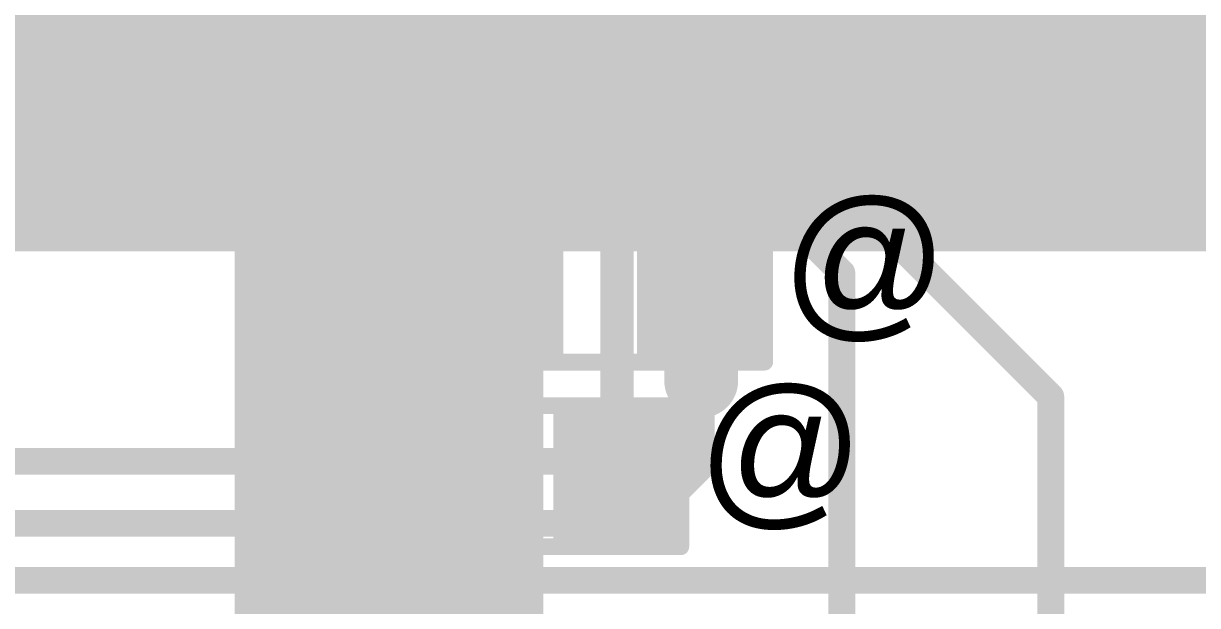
# Model space of a CAD drawing. Header units: millimetres. Extents: x -0.27 to 3.22, y -0.27 to 1.91.
# Drawn here: x 1.0421 to 1.392, y 0.9085 to 1.0819 of the extents above; entities that cross this region are included whole.
import ezdxf

# ---------------------------------------------------------------- set-up
doc = ezdxf.new("R2010")
doc.units = ezdxf.units.MM
doc.header["$MEASUREMENT"] = 0
for name, color, linetype in [('BottomLayer', 5, 'Continuous'), ('BottomOverlay', 54, 'Continuous'), ('BottomPaste', 16, 'Continuous'), ('BottomSolder', 6, 'Continuous'), ('TopLayer', 1, 'Continuous'), ('TopOverlay', 2, 'Continuous'), ('TopPaste', 8, 'Continuous'), ('TopSolder', 216, 'Continuous'), ('ViaHoleLayer', 16, 'Continuous')]:
    doc.layers.add(name, color=color, linetype=linetype)
doc.styles.add('Arial', font='', dxfattribs={"height": 0.2})
doc.styles.get('Arial').set_extended_font_data('Arial')

# ---------------------------------------------------------------- blocks, each defined once
blk = doc.blocks.new('LQFP_100_18')
at = {"layer": 'TopLayer'}
for points in [[(-0.23031, -0.2815), (-0.23031, -0.32874), (-0.24213, -0.32874), (-0.24213, -0.2815)], [(-0.21063, -0.2815), (-0.21063, -0.32874), (-0.22244, -0.32874), (-0.22244, -0.2815)], [(-0.19094, -0.2815), (-0.19094, -0.32874), (-0.20276, -0.32874), (-0.20276, -0.2815)], [(-0.17126, -0.2815), (-0.17126, -0.32874), (-0.18307, -0.32874), (-0.18307, -0.2815)], [(-0.15157, -0.2815), (-0.15157, -0.32874), (-0.16339, -0.32874), (-0.16339, -0.2815)], [(-0.13189, -0.2815), (-0.13189, -0.32874), (-0.1437, -0.32874), (-0.1437, -0.2815)], [(-0.1122, -0.2815), (-0.1122, -0.32874), (-0.12402, -0.32874), (-0.12402, -0.2815)], [(-0.09252, -0.2815), (-0.09252, -0.32874), (-0.10433, -0.32874), (-0.10433, -0.2815)], [(-0.07283, -0.2815), (-0.07283, -0.32874), (-0.08465, -0.32874), (-0.08465, -0.2815)], [(-0.05315, -0.2815), (-0.05315, -0.32874), (-0.06496, -0.32874), (-0.06496, -0.2815)], [(-0.03346, -0.2815), (-0.03346, -0.32874), (-0.04528, -0.32874), (-0.04528, -0.2815)], [(-0.01378, -0.2815), (-0.01378, -0.32874), (-0.02559, -0.32874), (-0.02559, -0.2815)], [(0.00591, -0.2815), (0.00591, -0.32874), (-0.00591, -0.32874), (-0.00591, -0.2815)], [(0.02559, -0.2815), (0.02559, -0.32874), (0.01378, -0.32874), (0.01378, -0.2815)], [(0.04528, -0.2815), (0.04528, -0.32874), (0.03346, -0.32874), (0.03346, -0.2815)], [(0.06496, -0.2815), (0.06496, -0.32874), (0.05315, -0.32874), (0.05315, -0.2815)]]:
    blk.add_hatch(color=1, dxfattribs=at).paths.add_polyline_path(points)
at = {"layer": 'TopPaste'}
for points in [[(-0.23031, -0.2815), (-0.23031, -0.32874), (-0.24213, -0.32874), (-0.24213, -0.2815)], [(-0.21063, -0.2815), (-0.21063, -0.32874), (-0.22244, -0.32874), (-0.22244, -0.2815)], [(-0.19094, -0.2815), (-0.19094, -0.32874), (-0.20276, -0.32874), (-0.20276, -0.2815)], [(-0.17126, -0.2815), (-0.17126, -0.32874), (-0.18307, -0.32874), (-0.18307, -0.2815)], [(-0.15157, -0.2815), (-0.15157, -0.32874), (-0.16339, -0.32874), (-0.16339, -0.2815)], [(-0.13189, -0.2815), (-0.13189, -0.32874), (-0.1437, -0.32874), (-0.1437, -0.2815)], [(-0.1122, -0.2815), (-0.1122, -0.32874), (-0.12402, -0.32874), (-0.12402, -0.2815)], [(-0.09252, -0.2815), (-0.09252, -0.32874), (-0.10433, -0.32874), (-0.10433, -0.2815)], [(-0.07283, -0.2815), (-0.07283, -0.32874), (-0.08465, -0.32874), (-0.08465, -0.2815)], [(-0.05315, -0.2815), (-0.05315, -0.32874), (-0.06496, -0.32874), (-0.06496, -0.2815)], [(-0.03346, -0.2815), (-0.03346, -0.32874), (-0.04528, -0.32874), (-0.04528, -0.2815)], [(-0.01378, -0.2815), (-0.01378, -0.32874), (-0.02559, -0.32874), (-0.02559, -0.2815)], [(0.00591, -0.2815), (0.00591, -0.32874), (-0.00591, -0.32874), (-0.00591, -0.2815)], [(0.02559, -0.2815), (0.02559, -0.32874), (0.01378, -0.32874), (0.01378, -0.2815)], [(0.04528, -0.2815), (0.04528, -0.32874), (0.03346, -0.32874), (0.03346, -0.2815)], [(0.06496, -0.2815), (0.06496, -0.32874), (0.05315, -0.32874), (0.05315, -0.2815)]]:
    blk.add_hatch(color=8, dxfattribs=at).paths.add_polyline_path(points)
at = {"layer": 'TopSolder'}
for points in [[(-0.22631, -0.2775), (-0.22631, -0.33274), (-0.24613, -0.33274), (-0.24613, -0.2775)], [(-0.20663, -0.2775), (-0.20663, -0.33274), (-0.22644, -0.33274), (-0.22644, -0.2775)], [(-0.18694, -0.2775), (-0.18694, -0.33274), (-0.20676, -0.33274), (-0.20676, -0.2775)], [(-0.16726, -0.2775), (-0.16726, -0.33274), (-0.18707, -0.33274), (-0.18707, -0.2775)], [(-0.14757, -0.2775), (-0.14757, -0.33274), (-0.16739, -0.33274), (-0.16739, -0.2775)], [(-0.12789, -0.2775), (-0.12789, -0.33274), (-0.1477, -0.33274), (-0.1477, -0.2775)], [(-0.1082, -0.2775), (-0.1082, -0.33274), (-0.12802, -0.33274), (-0.12802, -0.2775)], [(-0.08852, -0.2775), (-0.08852, -0.33274), (-0.10833, -0.33274), (-0.10833, -0.2775)], [(-0.06883, -0.2775), (-0.06883, -0.33274), (-0.08865, -0.33274), (-0.08865, -0.2775)], [(-0.04915, -0.2775), (-0.04915, -0.33274), (-0.06896, -0.33274), (-0.06896, -0.2775)], [(-0.02946, -0.2775), (-0.02946, -0.33274), (-0.04928, -0.33274), (-0.04928, -0.2775)], [(-0.00978, -0.2775), (-0.00978, -0.33274), (-0.02959, -0.33274), (-0.02959, -0.2775)], [(0.00991, -0.2775), (0.00991, -0.33274), (-0.00991, -0.33274), (-0.00991, -0.2775)], [(0.02959, -0.2775), (0.02959, -0.33274), (0.00978, -0.33274), (0.00978, -0.2775)], [(0.04928, -0.2775), (0.04928, -0.33274), (0.02946, -0.33274), (0.02946, -0.2775)], [(0.06896, -0.2775), (0.06896, -0.33274), (0.04915, -0.33274), (0.04915, -0.2775)], [(0.08865, -0.2775), (0.08865, -0.33274), (0.06883, -0.33274), (0.06883, -0.2775)]]:
    blk.add_hatch(color=216, dxfattribs=at).paths.add_polyline_path(points)
blk = doc.blocks.new('R__0603_41')
at = {"layer": 'TopLayer'}
for points in [[(-0.015, 0.0175), (-0.015, -0.0175), (-0.045, -0.0175), (-0.045, 0.0175)], [(0.045, 0.0175), (0.045, -0.0175), (0.015, -0.0175), (0.015, 0.0175)]]:
    blk.add_hatch(color=1, dxfattribs=at).paths.add_polyline_path(points)
at = {"layer": 'TopPaste'}
for points in [[(-0.015, 0.0175), (-0.015, -0.0175), (-0.045, -0.0175), (-0.045, 0.0175)], [(0.045, 0.0175), (0.045, -0.0175), (0.015, -0.0175), (0.015, 0.0175)]]:
    blk.add_hatch(color=8, dxfattribs=at).paths.add_polyline_path(points)
at = {"layer": 'TopSolder'}
for points in [[(-0.011, 0.0215), (-0.011, -0.0215), (-0.049, -0.0215), (-0.049, 0.0215)], [(0.049, 0.0215), (0.049, -0.0215), (0.011, -0.0215), (0.011, 0.0215)]]:
    blk.add_hatch(color=216, dxfattribs=at).paths.add_polyline_path(points)
at = {"layer": 'TopOverlay', "const_width": 0.005}
for points in [[(-0.049, 0.021), (-0.049, -0.021)], [(0.049, 0.021), (-0.049, 0.021)], [(0.049, 0.021), (0.049, -0.021)], [(0.049, -0.021), (-0.049, -0.021)]]:
    blk.add_lwpolyline(points, dxfattribs=at)
at = {"layer": 'TopOverlay', "const_width": 0.0025}
for points in [[(-0.05025, 0.021, 1), (-0.04775, 0.021, 1)], [(-0.05025, 0.021, 1), (-0.04775, 0.021, 1)], [(0.04775, 0.021, 1), (0.05025, 0.021, 1)], [(0.04775, 0.021, 1), (0.05025, 0.021, 1)], [(-0.05025, -0.021, 1), (-0.04775, -0.021, 1)], [(-0.05025, -0.021, 1), (-0.04775, -0.021, 1)], [(0.04775, -0.021, 1), (0.05025, -0.021, 1)], [(0.04775, -0.021, 1), (0.05025, -0.021, 1)]]:
    blk.add_lwpolyline(points, format="xyb", close=True, dxfattribs=at)
blk = doc.blocks.new('R__0603_42')
at = {"layer": 'TopLayer'}
for points in [[(-0.015, 0.0175), (-0.015, -0.0175), (-0.045, -0.0175), (-0.045, 0.0175)], [(0.045, 0.0175), (0.045, -0.0175), (0.015, -0.0175), (0.015, 0.0175)]]:
    blk.add_hatch(color=1, dxfattribs=at).paths.add_polyline_path(points)
at = {"layer": 'TopPaste'}
for points in [[(-0.015, 0.0175), (-0.015, -0.0175), (-0.045, -0.0175), (-0.045, 0.0175)], [(0.045, 0.0175), (0.045, -0.0175), (0.015, -0.0175), (0.015, 0.0175)]]:
    blk.add_hatch(color=8, dxfattribs=at).paths.add_polyline_path(points)
at = {"layer": 'TopSolder'}
for points in [[(-0.011, 0.0215), (-0.011, -0.0215), (-0.049, -0.0215), (-0.049, 0.0215)], [(0.049, 0.0215), (0.049, -0.0215), (0.011, -0.0215), (0.011, 0.0215)]]:
    blk.add_hatch(color=216, dxfattribs=at).paths.add_polyline_path(points)
at = {"layer": 'TopOverlay', "const_width": 0.005}
for points in [[(0.049, 0.021), (-0.049, 0.021)], [(-0.049, 0.021), (-0.049, -0.021)], [(0.049, 0.021), (0.049, -0.021)], [(0.049, -0.021), (-0.049, -0.021)]]:
    blk.add_lwpolyline(points, dxfattribs=at)
at = {"layer": 'TopOverlay', "const_width": 0.0025}
for points in [[(-0.05025, 0.021, 1), (-0.04775, 0.021, 1)], [(-0.05025, 0.021, 1), (-0.04775, 0.021, 1)], [(0.04775, 0.021, 1), (0.05025, 0.021, 1)], [(0.04775, 0.021, 1), (0.05025, 0.021, 1)], [(-0.05025, -0.021, 1), (-0.04775, -0.021, 1)], [(-0.05025, -0.021, 1), (-0.04775, -0.021, 1)], [(0.04775, -0.021, 1), (0.05025, -0.021, 1)], [(0.04775, -0.021, 1), (0.05025, -0.021, 1)]]:
    blk.add_lwpolyline(points, format="xyb", close=True, dxfattribs=at)
blk = doc.blocks.new('C__0603_B_181')
at = {"layer": 'BottomLayer'}
for points in [[(-0.045, -0.0175), (-0.045, 0.0175), (-0.015, 0.0175), (-0.015, -0.0175)], [(0.015, -0.0175), (0.015, 0.0175), (0.045, 0.0175), (0.045, -0.0175)]]:
    blk.add_hatch(color=5, dxfattribs=at).paths.add_polyline_path(points)
at = {"layer": 'BottomPaste'}
for points in [[(-0.045, -0.0175), (-0.045, 0.0175), (-0.015, 0.0175), (-0.015, -0.0175)], [(0.015, -0.0175), (0.015, 0.0175), (0.045, 0.0175), (0.045, -0.0175)]]:
    blk.add_hatch(color=16, dxfattribs=at).paths.add_polyline_path(points)
at = {"layer": 'BottomSolder'}
for points in [[(-0.04736, -0.01986), (-0.04736, 0.01986), (-0.01264, 0.01986), (-0.01264, -0.01986)], [(0.01264, -0.01986), (0.01264, 0.01986), (0.04736, 0.01986), (0.04736, -0.01986)]]:
    blk.add_hatch(color=6, dxfattribs=at).paths.add_polyline_path(points)
at = {"layer": 'BottomOverlay', "const_width": 0.005}
for points in [[(-0.049, 0.021), (-0.018, 0.021)], [(-0.049, 0.021), (-0.049, -0.021)], [(0.018, 0.021), (0.049, 0.021)], [(0.049, 0.021), (0.049, -0.021)], [(-0.049, -0.021), (-0.018, -0.021)], [(0.018, -0.021), (0.049, -0.021)]]:
    blk.add_lwpolyline(points, dxfattribs=at)
at = {"layer": 'BottomOverlay', "const_width": 0.0025}
for points in [[(-0.05025, 0.021, 1), (-0.04775, 0.021, 1)], [(-0.05025, 0.021, 1), (-0.04775, 0.021, 1)], [(-0.01925, 0.021, 1), (-0.01675, 0.021, 1)], [(0.01675, 0.021, 1), (0.01925, 0.021, 1)], [(0.04775, 0.021, 1), (0.05025, 0.021, 1)], [(0.04775, 0.021, 1), (0.05025, 0.021, 1)], [(-0.05025, -0.021, 1), (-0.04775, -0.021, 1)], [(-0.05025, -0.021, 1), (-0.04775, -0.021, 1)], [(-0.01925, -0.021, 1), (-0.01675, -0.021, 1)], [(0.01675, -0.021, 1), (0.01925, -0.021, 1)], [(0.04775, -0.021, 1), (0.05025, -0.021, 1)], [(0.04775, -0.021, 1), (0.05025, -0.021, 1)]]:
    blk.add_lwpolyline(points, format="xyb", close=True, dxfattribs=at)

msp = doc.modelspace()

# ---------------------------------------------------------------- hatches: boundary and pattern name
at = {"layer": 'BottomLayer'}
for points in [[(0.993, 1.014), (1.081, 1.014), (1.081, 1.695), (0.993, 1.695)], [(1.053, 1.014), (1.668, 1.014), (1.668, 1.106), (1.053, 1.106)]]:
    msp.add_hatch(color=5, dxfattribs=at).paths.add_polyline_path(points)
h = msp.add_hatch(color=5, dxfattribs=at)
edge = h.paths.add_edge_path()
edge.add_arc((1.12558, 1.02876), 0.01181, 0, 360)
h = msp.add_hatch(color=5, dxfattribs=at)
edge = h.paths.add_edge_path()
edge.add_arc((1.24409, 0.97543), 0.00787, 0, 360)
h = msp.add_hatch(color=5, dxfattribs=at)
edge = h.paths.add_edge_path()
edge.add_arc((1.219, 0.95187), 0.00787, 0, 360)
at = {"layer": 'TopLayer'}
msp.add_hatch(color=1, dxfattribs=at).paths.add_polyline_path([(1.105, 0.891), (1.197, 0.891), (1.197, 1.042), (1.105, 1.042)])
h = msp.add_hatch(color=1, dxfattribs=at)
edge = h.paths.add_edge_path()
edge.add_arc((1.12558, 1.02876), 0.01181, 0, 360)
h = msp.add_hatch(color=1, dxfattribs=at)
edge = h.paths.add_edge_path()
edge.add_arc((1.24409, 0.97543), 0.00787, 0, 360)
h = msp.add_hatch(color=1, dxfattribs=at)
edge = h.paths.add_edge_path()
edge.add_arc((1.219, 0.95187), 0.00787, 0, 360)
at = {"layer": 'ViaHoleLayer'}
h = msp.add_hatch(color=16, dxfattribs=at)
edge = h.paths.add_edge_path()
edge.add_arc((1.12558, 1.02876), 0.00591, 0, 360)
h = msp.add_hatch(color=16, dxfattribs=at)
edge = h.paths.add_edge_path()
edge.add_arc((1.24409, 0.97543), 0.00394, 0, 360)
h = msp.add_hatch(color=16, dxfattribs=at)
edge = h.paths.add_edge_path()
edge.add_arc((1.219, 0.95187), 0.00394, 0, 360)

# ---------------------------------------------------------------- linework, layer by layer
at = {"layer": 'BottomLayer', "const_width": 0.008}
for points in [[(1.24409, 0.94983), (1.24409, 0.97543)], [(0.76716, 0.95144), (1.21856, 0.95144)], [(1.21856, 0.95144), (1.219, 0.95187)], [(1.22725, 0.933), (1.24409, 0.94983)], [(0.76993, 0.933), (1.22725, 0.933)], [(0.77415, 0.916), (1.66084, 0.916)]]:
    msp.add_lwpolyline(points, dxfattribs=at)
at = {"layer": 'BottomLayer', "const_width": 0.004}
for points in [[(1.24209, 0.97543, 1), (1.24609, 0.97543, 1)], [(1.21656, 0.95144, 1), (1.22056, 0.95144, 1)], [(1.21656, 0.95144, 1), (1.22056, 0.95144, 1)], [(1.217, 0.95187, 1), (1.221, 0.95187, 1)], [(1.24209, 0.94983, 1), (1.24609, 0.94983, 1)], [(1.24209, 0.94983, 1), (1.24609, 0.94983, 1)], [(1.22525, 0.933, 1), (1.22925, 0.933, 1)], [(1.22525, 0.933, 1), (1.22925, 0.933, 1)]]:
    msp.add_lwpolyline(points, format="xyb", close=True, dxfattribs=at)
at = {"layer": 'TopLayer'}
for points, const_width in [([(1.30243, 1.07676), (1.30243, 1.15657)], 0.01), ([(1.10557, 1.07676), (1.10557, 1.114)], 0.008), ([(1.22368, 1.0255), (1.22368, 1.07676)], 0.01), ([(1.24337, 1.00263), (1.24337, 1.07676)], 0.01), ([(1.12526, 1.02908), (1.12526, 1.07676)], 0.008), ([(1.26306, 1.03054), (1.26306, 1.07676)], 0.008), ([(1.28274, 1.03626), (1.28274, 1.05676)], 0.008), ([(1.28274, 1.03626), (1.34827, 0.97073)], 0.008), ([(1.26306, 1.03054), (1.286, 1.0076)], 0.008), ([(1.219, 1.02081), (1.22368, 1.0255)], 0.01), ([(1.219, 0.95687), (1.219, 1.02081)], 0.01), ([(1.244, 1.002), (1.24409, 1.00191)], 0.022), ([(1.24409, 0.97543), (1.24409, 1.00191)], 0.022), ([(1.286, 0.86713), (1.286, 1.0076)], 0.008), ([(1.24337, 1.00263), (1.244, 1.002)], 0.01), ([(1.34827, 0.86713), (1.34827, 0.97073)], 0.008), ([(1.219, 0.947), (1.219, 0.95187)], 0.022)]:
    msp.add_lwpolyline(points, dxfattribs=dict(at, const_width=const_width))
for points, const_width in [([(1.22118, 1.07676, 1), (1.22619, 1.07676, 1)], 0.005), ([(1.24087, 1.07676, 1), (1.24587, 1.07676, 1)], 0.005), ([(1.29993, 1.07676, 1), (1.30493, 1.07676, 1)], 0.005), ([(1.10357, 1.07676, 1), (1.10757, 1.07676, 1)], 0.004), ([(1.12326, 1.07676, 1), (1.12726, 1.07676, 1)], 0.004), ([(1.26106, 1.07676, 1), (1.26506, 1.07676, 1)], 0.004), ([(1.28074, 1.05676, 1), (1.28474, 1.05676, 1)], 0.004), ([(1.28074, 1.03626, 1), (1.28474, 1.03626, 1)], 0.004), ([(1.28074, 1.03626, 1), (1.28474, 1.03626, 1)], 0.004), ([(1.12326, 1.02908, 1), (1.12726, 1.02908, 1)], 0.004), ([(1.26106, 1.03054, 1), (1.26506, 1.03054, 1)], 0.004), ([(1.26106, 1.03054, 1), (1.26506, 1.03054, 1)], 0.004), ([(1.22118, 1.0255, 1), (1.22619, 1.0255, 1)], 0.005), ([(1.22118, 1.0255, 1), (1.22619, 1.0255, 1)], 0.005), ([(1.2165, 1.02081, 1), (1.2215, 1.02081, 1)], 0.005), ([(1.2165, 1.02081, 1), (1.2215, 1.02081, 1)], 0.005), ([(1.2385, 1.002, 1), (1.2495, 1.002, 1)], 0.011), ([(1.23859, 1.00191, 1), (1.24959, 1.00191, 1)], 0.011), ([(1.23859, 1.00191, 1), (1.24959, 1.00191, 1)], 0.011), ([(1.284, 1.0076, 1), (1.288, 1.0076, 1)], 0.004), ([(1.284, 1.0076, 1), (1.288, 1.0076, 1)], 0.004), ([(1.24087, 1.00263, 1), (1.24587, 1.00263, 1)], 0.005), ([(1.24087, 1.00263, 1), (1.24587, 1.00263, 1)], 0.005), ([(1.2415, 1.002, 1), (1.2465, 1.002, 1)], 0.005), ([(1.23859, 0.97543, 1), (1.24959, 0.97543, 1)], 0.011), ([(1.34627, 0.97073, 1), (1.35027, 0.97073, 1)], 0.004), ([(1.34627, 0.97073, 1), (1.35027, 0.97073, 1)], 0.004), ([(1.2135, 0.95187, 1), (1.2245, 0.95187, 1)], 0.011), ([(1.2165, 0.95687, 1), (1.2215, 0.95687, 1)], 0.005), ([(1.2135, 0.947, 1), (1.2245, 0.947, 1)], 0.011)]:
    msp.add_lwpolyline(points, format="xyb", close=True, dxfattribs=dict(at, const_width=const_width))

# ---------------------------------------------------------------- block references
msp.add_blockref('LQFP_100_18', (1.32211, 1.38188))
for name, p, rotation in [('C__0603_B_181', (1.124, 1.107), 90), ('R__0603_41', (1.214, 1.002), 180), ('R__0603_42', (1.189, 0.947), 180)]:
    msp.add_blockref(name, p, dxfattribs=dict(rotation=rotation))

# ---------------------------------------------------------------- texts
at = {"layer": 'BottomOverlay', "style": 'Arial', "text_generation_flag": 2}
msp.add_text('&', height=0.06, rotation=360, dxfattribs=at).set_placement((1.141, 1.015))
at = {"layer": 'TopOverlay', "style": 'Arial'}
for p in [(1.268, 0.994), (1.243, 0.938)]:
    msp.add_text('@', height=0.035, rotation=360, dxfattribs=at).set_placement(p)

doc.saveas('drawing.dxf')
